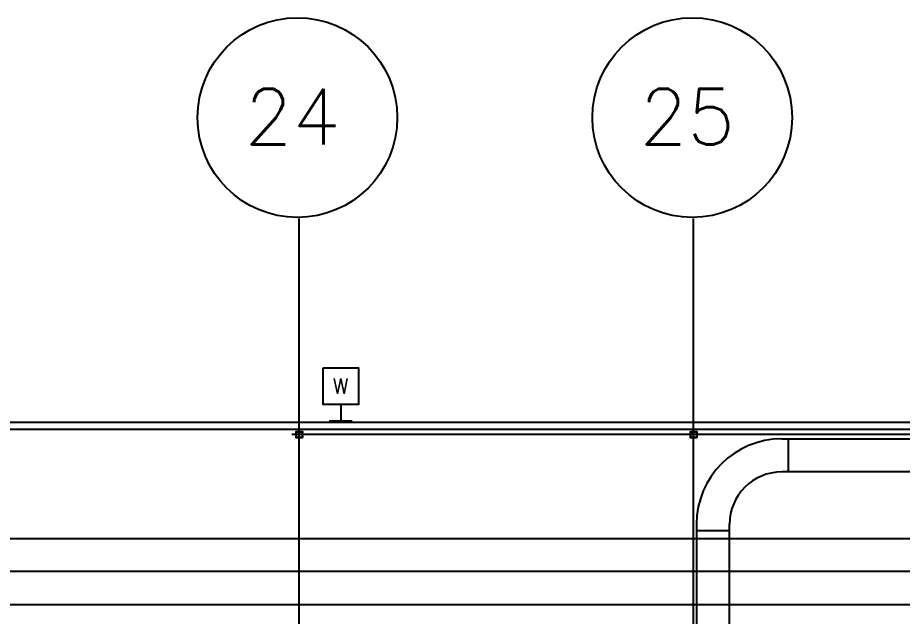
# Model space of a CAD drawing. Header units: millimetres. Extents: x 626570 to 643256, y 6233 to 11343.
# Drawn here: x 636723 to 637693, y 10688 to 11343 of the extents above; entities that cross this region are included whole.
import ezdxf
from ezdxf.enums import TextEntityAlignment as Align

# ---------------------------------------------------------------- set-up
doc = ezdxf.new("R2010")
doc.units = ezdxf.units.MM
doc.header["$LTSCALE"] = 4000
doc.header["$MEASUREMENT"] = 0
doc.linetypes.add('DASHDOT', pattern=[1, 0.5, -0.25, 0, -0.25])
doc.layers.get('0').update_dxf_attribs({"linetype": 'CONTINUOUS'})
for name, color, linetype in [('2012-201_WALL-FLEXWALL', 7, 'CONTINUOUS'), ('DEPAL1', 4, 'CONTINUOUS'), ('DEPAL2', 4, 'CONTINUOUS'), ('DEPAL3', 4, 'CONTINUOUS'), ('LTG', 6, 'CONTINUOUS'), ('MASTERFOUNDATION_1', 4, 'DASHDOT'), ('MASTERFOUNDATION_2', 7, 'CONTINUOUS'), ('MASTERFOUNDATION_25', 7, 'CONTINUOUS')]:
    doc.layers.add(name, color=color, linetype=linetype)
doc.styles.add('ROMANS', font='ROMANS')
doc.styles.get("Standard").update_dxf_attribs({"font": 'simplex.shx'})

# ---------------------------------------------------------------- blocks, each defined once
blk = doc.blocks.new('WUP')
for p, q in [((0, 465), (0, 0)), ((-322, 0), (322, 0))]:
    blk.add_line(p, q)
blk.add_lwpolyline([(-500, 1465), (-500, 465), (500, 465), (500, 1465)], close=True)
blk.add_text('W', height=430).set_placement((0, 965), align=Align.MIDDLE)

msp = doc.modelspace()

# ---------------------------------------------------------------- linework, layer by layer
at = {"layer": '2012-201_WALL-FLEXWALL', "linetype": 'Continuous'}
for p, q in [((636460.71, 10900.39), (638784.53, 10900.39)), ((636460.71, 10892.51), (638784.53, 10892.51))]:
    msp.add_line(p, q, dxfattribs=at)
at = {"layer": 'DEPAL1', "ltscale": 0.25}
for p, q in [((634773.38, 10773.01), (638939.09, 10773.01)), ((638939.09, 10736.76), (634773.38, 10736.76))]:
    msp.add_line(p, q, dxfattribs=at)
at = {"layer": 'DEPAL2', "ltscale": 0.25}
msp.add_line((635269.15, 10700.66), (638892.07, 10700.75), dxfattribs=at)
at = {"layer": 'DEPAL3', "ltscale": 0.25}
for p, q in [((637560.45, 10882), (639717.57, 10882)), ((637567.95, 10845.75), (637567.95, 10882)), ((639717.57, 10845.75), (637560.45, 10845.75)), ((637467.07, 10788.63), (637467.07, 10589.85)), ((637503.32, 10589.85), (637503.32, 10788.63)), ((637503.32, 10781.13), (637467.07, 10781.13))]:
    msp.add_line(p, q, dxfattribs=at)
for radius in [93.38, 57.13]:
    msp.add_arc((637560.45, 10788.63), radius, 90, 180, dxfattribs=at)
at = {"layer": 'MASTERFOUNDATION_1', "linetype": 'DASHDOT'}
for p, q in [((637031.93, 6627.53), (637031.93, 11123.23)), ((637463.94, 6627.53), (637463.94, 11123.23)), ((643023.86, 10886.61), (626796.64, 10886.61))]:
    msp.add_line(p, q, dxfattribs=at)
at = {"layer": 'MASTERFOUNDATION_2', "linetype": 'Continuous'}
for centre in [(637029.87, 11233.89), (637462.45, 11233.89)]:
    msp.add_circle(centre, 109.38, dxfattribs=at)
at = {"layer": 'MASTERFOUNDATION_25', "linetype": 'Continuous', "flags": 128}
for points in [[(637029.06, 10890.11), (637034.81, 10890.11), (637034.83, 10890.11), (637034.86, 10890.11), (637034.88, 10890.1), (637034.9, 10890.1), (637034.92, 10890.1), (637034.94, 10890.09), (637034.96, 10890.09), (637034.98, 10890.08), (637035, 10890.08), (637035.02, 10890.07), (637035.05, 10890.06), (637035.07, 10890.05), (637035.08, 10890.05), (637035.1, 10890.04), (637035.12, 10890.03), (637035.14, 10890.01), (637035.16, 10890), (637035.18, 10889.99), (637035.19, 10889.98), (637035.21, 10889.96), (637035.23, 10889.95), (637035.24, 10889.93), (637035.26, 10889.92), (637035.27, 10889.9), (637035.29, 10889.89), (637035.3, 10889.87), (637035.32, 10889.85), (637035.33, 10889.83), (637035.34, 10889.82), (637035.35, 10889.8), (637035.36, 10889.78), (637035.37, 10889.76), (637035.38, 10889.74), (637035.39, 10889.72), (637035.4, 10889.7), (637035.4, 10889.68), (637035.41, 10889.66), (637035.42, 10889.64), (637035.42, 10889.62), (637035.42, 10889.59), (637035.43, 10889.57), (637035.43, 10889.55), (637035.43, 10889.53), (637035.43, 10889.51), (637035.43, 10889.49), (637035.43, 10883.73), (637035.43, 10883.71), (637035.43, 10883.69), (637035.43, 10883.66), (637035.43, 10883.64), (637035.42, 10883.62), (637035.42, 10883.6), (637035.42, 10883.58), (637035.41, 10883.56), (637035.4, 10883.54), (637035.4, 10883.52), (637035.39, 10883.5), (637035.38, 10883.48), (637035.37, 10883.46), (637035.36, 10883.44), (637035.35, 10883.42), (637035.34, 10883.4), (637035.33, 10883.38), (637035.32, 10883.36), (637035.3, 10883.35), (637035.29, 10883.33), (637035.27, 10883.31), (637035.26, 10883.3), (637035.24, 10883.28), (637035.23, 10883.27), (637035.21, 10883.25), (637035.19, 10883.24), (637035.18, 10883.23), (637035.16, 10883.21), (637035.14, 10883.2), (637035.12, 10883.19), (637035.1, 10883.18), (637035.08, 10883.17), (637035.07, 10883.16), (637035.05, 10883.15), (637035.02, 10883.15), (637035, 10883.14), (637034.98, 10883.13), (637034.96, 10883.13), (637034.94, 10883.12), (637034.92, 10883.12), (637034.9, 10883.11), (637034.88, 10883.11), (637034.86, 10883.11), (637034.83, 10883.11), (637034.81, 10883.11), (637029.06, 10883.11), (637029.03, 10883.11), (637029.01, 10883.11), (637028.99, 10883.11), (637028.97, 10883.11), (637028.95, 10883.12), (637028.93, 10883.12), (637028.9, 10883.13), (637028.88, 10883.13), (637028.86, 10883.14), (637028.84, 10883.15), (637028.82, 10883.15), (637028.8, 10883.16), (637028.78, 10883.17), (637028.76, 10883.18), (637028.74, 10883.19), (637028.73, 10883.2), (637028.71, 10883.21), (637028.69, 10883.23), (637028.67, 10883.24), (637028.66, 10883.25), (637028.64, 10883.27), (637028.62, 10883.28), (637028.61, 10883.3), (637028.59, 10883.31), (637028.58, 10883.33), (637028.57, 10883.35), (637028.55, 10883.36), (637028.54, 10883.38), (637028.53, 10883.4), (637028.52, 10883.42), (637028.51, 10883.44), (637028.5, 10883.46), (637028.49, 10883.48), (637028.48, 10883.5), (637028.47, 10883.52), (637028.46, 10883.54), (637028.46, 10883.56), (637028.45, 10883.58), (637028.45, 10883.6), (637028.44, 10883.62), (637028.44, 10883.64), (637028.44, 10883.66), (637028.44, 10883.69), (637028.43, 10883.71), (637028.43, 10883.73), (637028.43, 10889.49), (637028.43, 10889.51), (637028.44, 10889.53), (637028.44, 10889.55), (637028.44, 10889.57), (637028.44, 10889.59), (637028.45, 10889.62), (637028.45, 10889.64), (637028.46, 10889.66), (637028.46, 10889.68), (637028.47, 10889.7), (637028.48, 10889.72), (637028.49, 10889.74), (637028.5, 10889.76), (637028.51, 10889.78), (637028.52, 10889.8), (637028.53, 10889.82), (637028.54, 10889.83), (637028.55, 10889.85), (637028.57, 10889.87), (637028.58, 10889.89), (637028.59, 10889.9), (637028.61, 10889.92), (637028.62, 10889.93), (637028.64, 10889.95), (637028.66, 10889.96), (637028.67, 10889.98), (637028.69, 10889.99), (637028.71, 10890), (637028.73, 10890.01), (637028.74, 10890.03), (637028.76, 10890.04), (637028.78, 10890.05), (637028.8, 10890.05), (637028.82, 10890.06), (637028.84, 10890.07), (637028.86, 10890.08), (637028.88, 10890.08), (637028.9, 10890.09), (637028.93, 10890.09), (637028.95, 10890.1), (637028.97, 10890.1), (637028.99, 10890.1), (637029.01, 10890.11), (637029.03, 10890.11), (637029.06, 10890.11)], [(637029.06, 10889.8), (637034.81, 10889.8), (637034.82, 10889.8), (637034.83, 10889.79), (637034.84, 10889.79), (637034.86, 10889.79), (637034.87, 10889.79), (637034.88, 10889.79), (637034.89, 10889.79), (637034.9, 10889.78), (637034.91, 10889.78), (637034.92, 10889.78), (637034.93, 10889.77), (637034.94, 10889.77), (637034.95, 10889.76), (637034.96, 10889.76), (637034.97, 10889.75), (637034.98, 10889.75), (637034.98, 10889.74), (637034.99, 10889.74), (637035, 10889.73), (637035.01, 10889.72), (637035.02, 10889.72), (637035.03, 10889.71), (637035.03, 10889.7), (637035.04, 10889.69), (637035.05, 10889.69), (637035.06, 10889.68), (637035.06, 10889.67), (637035.07, 10889.66), (637035.07, 10889.65), (637035.08, 10889.64), (637035.08, 10889.63), (637035.09, 10889.62), (637035.09, 10889.61), (637035.1, 10889.6), (637035.1, 10889.59), (637035.11, 10889.58), (637035.11, 10889.57), (637035.11, 10889.56), (637035.11, 10889.55), (637035.12, 10889.54), (637035.12, 10889.53), (637035.12, 10889.52), (637035.12, 10889.51), (637035.12, 10889.5), (637035.12, 10889.49), (637035.12, 10883.73), (637035.12, 10883.72), (637035.12, 10883.71), (637035.12, 10883.7), (637035.12, 10883.69), (637035.12, 10883.68), (637035.11, 10883.67), (637035.11, 10883.66), (637035.11, 10883.64), (637035.11, 10883.63), (637035.1, 10883.62), (637035.1, 10883.61), (637035.09, 10883.6), (637035.09, 10883.59), (637035.08, 10883.59), (637035.08, 10883.58), (637035.07, 10883.57), (637035.07, 10883.56), (637035.06, 10883.55), (637035.06, 10883.54), (637035.05, 10883.53), (637035.04, 10883.52), (637035.03, 10883.52), (637035.03, 10883.51), (637035.02, 10883.5), (637035.01, 10883.49), (637035, 10883.49), (637034.99, 10883.48), (637034.98, 10883.47), (637034.98, 10883.47), (637034.97, 10883.46), (637034.96, 10883.46), (637034.95, 10883.45), (637034.94, 10883.45), (637034.93, 10883.44), (637034.92, 10883.44), (637034.91, 10883.44), (637034.9, 10883.43), (637034.89, 10883.43), (637034.88, 10883.43), (637034.87, 10883.43), (637034.86, 10883.42), (637034.84, 10883.42), (637034.83, 10883.42), (637034.82, 10883.42), (637034.81, 10883.42), (637029.06, 10883.42), (637029.04, 10883.42), (637029.03, 10883.42), (637029.02, 10883.42), (637029.01, 10883.42), (637029, 10883.43), (637028.99, 10883.43), (637028.98, 10883.43), (637028.97, 10883.43), (637028.96, 10883.44), (637028.95, 10883.44), (637028.94, 10883.44), (637028.93, 10883.45), (637028.92, 10883.45), (637028.91, 10883.46), (637028.9, 10883.46), (637028.89, 10883.47), (637028.88, 10883.47), (637028.87, 10883.48), (637028.87, 10883.49), (637028.86, 10883.49), (637028.85, 10883.5), (637028.84, 10883.51), (637028.83, 10883.52), (637028.83, 10883.52), (637028.82, 10883.53), (637028.81, 10883.54), (637028.81, 10883.55), (637028.8, 10883.56), (637028.79, 10883.57), (637028.79, 10883.58), (637028.78, 10883.59), (637028.78, 10883.59), (637028.77, 10883.6), (637028.77, 10883.61), (637028.77, 10883.62), (637028.76, 10883.63), (637028.76, 10883.64), (637028.76, 10883.66), (637028.75, 10883.67), (637028.75, 10883.68), (637028.75, 10883.69), (637028.75, 10883.7), (637028.75, 10883.71), (637028.75, 10883.72), (637028.75, 10883.73), (637028.75, 10889.49), (637028.75, 10889.5), (637028.75, 10889.51), (637028.75, 10889.52), (637028.75, 10889.53), (637028.75, 10889.54), (637028.75, 10889.55), (637028.76, 10889.56), (637028.76, 10889.57), (637028.76, 10889.58), (637028.77, 10889.59), (637028.77, 10889.6), (637028.77, 10889.61), (637028.78, 10889.62), (637028.78, 10889.63), (637028.79, 10889.64), (637028.79, 10889.65), (637028.8, 10889.66), (637028.81, 10889.67), (637028.81, 10889.68), (637028.82, 10889.69), (637028.83, 10889.69), (637028.83, 10889.7), (637028.84, 10889.71), (637028.85, 10889.72), (637028.86, 10889.72), (637028.87, 10889.73), (637028.87, 10889.74), (637028.88, 10889.74), (637028.89, 10889.75), (637028.9, 10889.75), (637028.91, 10889.76), (637028.92, 10889.76), (637028.93, 10889.77), (637028.94, 10889.77), (637028.95, 10889.78), (637028.96, 10889.78), (637028.97, 10889.78), (637028.98, 10889.79), (637028.99, 10889.79), (637029, 10889.79), (637029.01, 10889.79), (637029.02, 10889.79), (637029.03, 10889.79), (637029.04, 10889.8), (637029.06, 10889.8)], [(637461.06, 10890.11), (637466.82, 10890.11), (637466.84, 10890.11), (637466.86, 10890.11), (637466.89, 10890.1), (637466.91, 10890.1), (637466.93, 10890.1), (637466.95, 10890.09), (637466.97, 10890.09), (637466.99, 10890.08), (637467.01, 10890.08), (637467.03, 10890.07), (637467.05, 10890.06), (637467.07, 10890.05), (637467.09, 10890.05), (637467.11, 10890.04), (637467.13, 10890.03), (637467.15, 10890.01), (637467.17, 10890), (637467.19, 10889.99), (637467.2, 10889.98), (637467.22, 10889.96), (637467.24, 10889.95), (637467.25, 10889.93), (637467.27, 10889.92), (637467.28, 10889.9), (637467.3, 10889.89), (637467.31, 10889.87), (637467.32, 10889.85), (637467.34, 10889.83), (637467.35, 10889.82), (637467.36, 10889.8), (637467.37, 10889.78), (637467.38, 10889.76), (637467.39, 10889.74), (637467.4, 10889.72), (637467.4, 10889.7), (637467.41, 10889.68), (637467.42, 10889.66), (637467.42, 10889.64), (637467.43, 10889.62), (637467.43, 10889.59), (637467.44, 10889.57), (637467.44, 10889.55), (637467.44, 10889.53), (637467.44, 10889.51), (637467.44, 10889.49), (637467.44, 10883.73), (637467.44, 10883.71), (637467.44, 10883.69), (637467.44, 10883.66), (637467.44, 10883.64), (637467.43, 10883.62), (637467.43, 10883.6), (637467.42, 10883.58), (637467.42, 10883.56), (637467.41, 10883.54), (637467.4, 10883.52), (637467.4, 10883.5), (637467.39, 10883.48), (637467.38, 10883.46), (637467.37, 10883.44), (637467.36, 10883.42), (637467.35, 10883.4), (637467.34, 10883.38), (637467.32, 10883.36), (637467.31, 10883.35), (637467.3, 10883.33), (637467.28, 10883.31), (637467.27, 10883.3), (637467.25, 10883.28), (637467.24, 10883.27), (637467.22, 10883.25), (637467.2, 10883.24), (637467.19, 10883.23), (637467.17, 10883.21), (637467.15, 10883.2), (637467.13, 10883.19), (637467.11, 10883.18), (637467.09, 10883.17), (637467.07, 10883.16), (637467.05, 10883.15), (637467.03, 10883.15), (637467.01, 10883.14), (637466.99, 10883.13), (637466.97, 10883.13), (637466.95, 10883.12), (637466.93, 10883.12), (637466.91, 10883.11), (637466.89, 10883.11), (637466.86, 10883.11), (637466.84, 10883.11), (637466.82, 10883.11), (637461.06, 10883.11), (637461.04, 10883.11), (637461.02, 10883.11), (637461, 10883.11), (637460.98, 10883.11), (637460.96, 10883.12), (637460.93, 10883.12), (637460.91, 10883.13), (637460.89, 10883.13), (637460.87, 10883.14), (637460.85, 10883.15), (637460.83, 10883.15), (637460.81, 10883.16), (637460.79, 10883.17), (637460.77, 10883.18), (637460.75, 10883.19), (637460.73, 10883.2), (637460.72, 10883.21), (637460.7, 10883.23), (637460.68, 10883.24), (637460.66, 10883.25), (637460.65, 10883.27), (637460.63, 10883.28), (637460.62, 10883.3), (637460.6, 10883.31), (637460.59, 10883.33), (637460.57, 10883.35), (637460.56, 10883.36), (637460.55, 10883.38), (637460.54, 10883.4), (637460.52, 10883.42), (637460.51, 10883.44), (637460.5, 10883.46), (637460.5, 10883.48), (637460.49, 10883.5), (637460.48, 10883.52), (637460.47, 10883.54), (637460.47, 10883.56), (637460.46, 10883.58), (637460.46, 10883.6), (637460.45, 10883.62), (637460.45, 10883.64), (637460.45, 10883.66), (637460.44, 10883.69), (637460.44, 10883.71), (637460.44, 10883.73), (637460.44, 10889.49), (637460.44, 10889.51), (637460.44, 10889.53), (637460.45, 10889.55), (637460.45, 10889.57), (637460.45, 10889.59), (637460.46, 10889.62), (637460.46, 10889.64), (637460.47, 10889.66), (637460.47, 10889.68), (637460.48, 10889.7), (637460.49, 10889.72), (637460.5, 10889.74), (637460.5, 10889.76), (637460.51, 10889.78), (637460.52, 10889.8), (637460.54, 10889.82), (637460.55, 10889.83), (637460.56, 10889.85), (637460.57, 10889.87), (637460.59, 10889.89), (637460.6, 10889.9), (637460.62, 10889.92), (637460.63, 10889.93), (637460.65, 10889.95), (637460.66, 10889.96), (637460.68, 10889.98), (637460.7, 10889.99), (637460.72, 10890), (637460.73, 10890.01), (637460.75, 10890.03), (637460.77, 10890.04), (637460.79, 10890.05), (637460.81, 10890.05), (637460.83, 10890.06), (637460.85, 10890.07), (637460.87, 10890.08), (637460.89, 10890.08), (637460.91, 10890.09), (637460.93, 10890.09), (637460.96, 10890.1), (637460.98, 10890.1), (637461, 10890.1), (637461.02, 10890.11), (637461.04, 10890.11), (637461.06, 10890.11)], [(637461.06, 10889.8), (637466.82, 10889.8), (637466.83, 10889.8), (637466.84, 10889.79), (637466.85, 10889.79), (637466.86, 10889.79), (637466.87, 10889.79), (637466.88, 10889.79), (637466.89, 10889.79), (637466.91, 10889.78), (637466.92, 10889.78), (637466.93, 10889.78), (637466.94, 10889.77), (637466.95, 10889.77), (637466.96, 10889.76), (637466.96, 10889.76), (637466.97, 10889.75), (637466.98, 10889.75), (637466.99, 10889.74), (637467, 10889.74), (637467.01, 10889.73), (637467.02, 10889.72), (637467.03, 10889.72), (637467.03, 10889.71), (637467.04, 10889.7), (637467.05, 10889.69), (637467.06, 10889.69), (637467.06, 10889.68), (637467.07, 10889.67), (637467.08, 10889.66), (637467.08, 10889.65), (637467.09, 10889.64), (637467.09, 10889.63), (637467.1, 10889.62), (637467.1, 10889.61), (637467.11, 10889.6), (637467.11, 10889.59), (637467.11, 10889.58), (637467.12, 10889.57), (637467.12, 10889.56), (637467.12, 10889.55), (637467.12, 10889.54), (637467.13, 10889.53), (637467.13, 10889.52), (637467.13, 10889.51), (637467.13, 10889.5), (637467.13, 10889.49), (637467.13, 10883.73), (637467.13, 10883.72), (637467.13, 10883.71), (637467.13, 10883.7), (637467.13, 10883.69), (637467.12, 10883.68), (637467.12, 10883.67), (637467.12, 10883.66), (637467.12, 10883.64), (637467.11, 10883.63), (637467.11, 10883.62), (637467.11, 10883.61), (637467.1, 10883.6), (637467.1, 10883.59), (637467.09, 10883.59), (637467.09, 10883.58), (637467.08, 10883.57), (637467.08, 10883.56), (637467.07, 10883.55), (637467.06, 10883.54), (637467.06, 10883.53), (637467.05, 10883.52), (637467.04, 10883.52), (637467.03, 10883.51), (637467.03, 10883.5), (637467.02, 10883.49), (637467.01, 10883.49), (637467, 10883.48), (637466.99, 10883.47), (637466.98, 10883.47), (637466.97, 10883.46), (637466.96, 10883.46), (637466.96, 10883.45), (637466.95, 10883.45), (637466.94, 10883.44), (637466.93, 10883.44), (637466.92, 10883.44), (637466.91, 10883.43), (637466.89, 10883.43), (637466.88, 10883.43), (637466.87, 10883.43), (637466.86, 10883.42), (637466.85, 10883.42), (637466.84, 10883.42), (637466.83, 10883.42), (637466.82, 10883.42), (637461.06, 10883.42), (637461.05, 10883.42), (637461.04, 10883.42), (637461.03, 10883.42), (637461.02, 10883.42), (637461.01, 10883.43), (637461, 10883.43), (637460.99, 10883.43), (637460.98, 10883.43), (637460.97, 10883.44), (637460.96, 10883.44), (637460.95, 10883.44), (637460.94, 10883.45), (637460.93, 10883.45), (637460.92, 10883.46), (637460.91, 10883.46), (637460.9, 10883.47), (637460.89, 10883.47), (637460.88, 10883.48), (637460.87, 10883.49), (637460.86, 10883.49), (637460.86, 10883.5), (637460.85, 10883.51), (637460.84, 10883.52), (637460.83, 10883.52), (637460.83, 10883.53), (637460.82, 10883.54), (637460.81, 10883.55), (637460.81, 10883.56), (637460.8, 10883.57), (637460.8, 10883.58), (637460.79, 10883.59), (637460.79, 10883.59), (637460.78, 10883.6), (637460.78, 10883.61), (637460.77, 10883.62), (637460.77, 10883.63), (637460.77, 10883.64), (637460.76, 10883.66), (637460.76, 10883.67), (637460.76, 10883.68), (637460.76, 10883.69), (637460.76, 10883.7), (637460.76, 10883.71), (637460.75, 10883.72), (637460.75, 10883.73), (637460.75, 10889.49), (637460.75, 10889.5), (637460.76, 10889.51), (637460.76, 10889.52), (637460.76, 10889.53), (637460.76, 10889.54), (637460.76, 10889.55), (637460.76, 10889.56), (637460.77, 10889.57), (637460.77, 10889.58), (637460.77, 10889.59), (637460.78, 10889.6), (637460.78, 10889.61), (637460.79, 10889.62), (637460.79, 10889.63), (637460.8, 10889.64), (637460.8, 10889.65), (637460.81, 10889.66), (637460.81, 10889.67), (637460.82, 10889.68), (637460.83, 10889.69), (637460.83, 10889.69), (637460.84, 10889.7), (637460.85, 10889.71), (637460.86, 10889.72), (637460.86, 10889.72), (637460.87, 10889.73), (637460.88, 10889.74), (637460.89, 10889.74), (637460.9, 10889.75), (637460.91, 10889.75), (637460.92, 10889.76), (637460.93, 10889.76), (637460.94, 10889.77), (637460.95, 10889.77), (637460.96, 10889.78), (637460.97, 10889.78), (637460.98, 10889.78), (637460.99, 10889.79), (637461, 10889.79), (637461.01, 10889.79), (637461.02, 10889.79), (637461.03, 10889.79), (637461.04, 10889.79), (637461.05, 10889.8), (637461.06, 10889.8)]]:
    msp.add_lwpolyline(points, close=True, dxfattribs=at)

# ---------------------------------------------------------------- block references
at = {"layer": 'LTG', "xscale": 0.03937008, "yscale": 0.03937008, "zscale": 0.03937008}
msp.add_blockref('WUP', (637077.28, 10901.7), dxfattribs=at)

# ---------------------------------------------------------------- texts
at = {"layer": 'MASTERFOUNDATION_2', "linetype": 'Continuous', "style": 'ROMANS'}
for s, p in [('24', (637024.38, 11234.94)), ('25', (637456.96, 11234.94))]:
    msp.add_text(s, height=61.024, dxfattribs=at).set_placement(p, align=Align.MIDDLE_CENTER)

doc.saveas('drawing.dxf')
